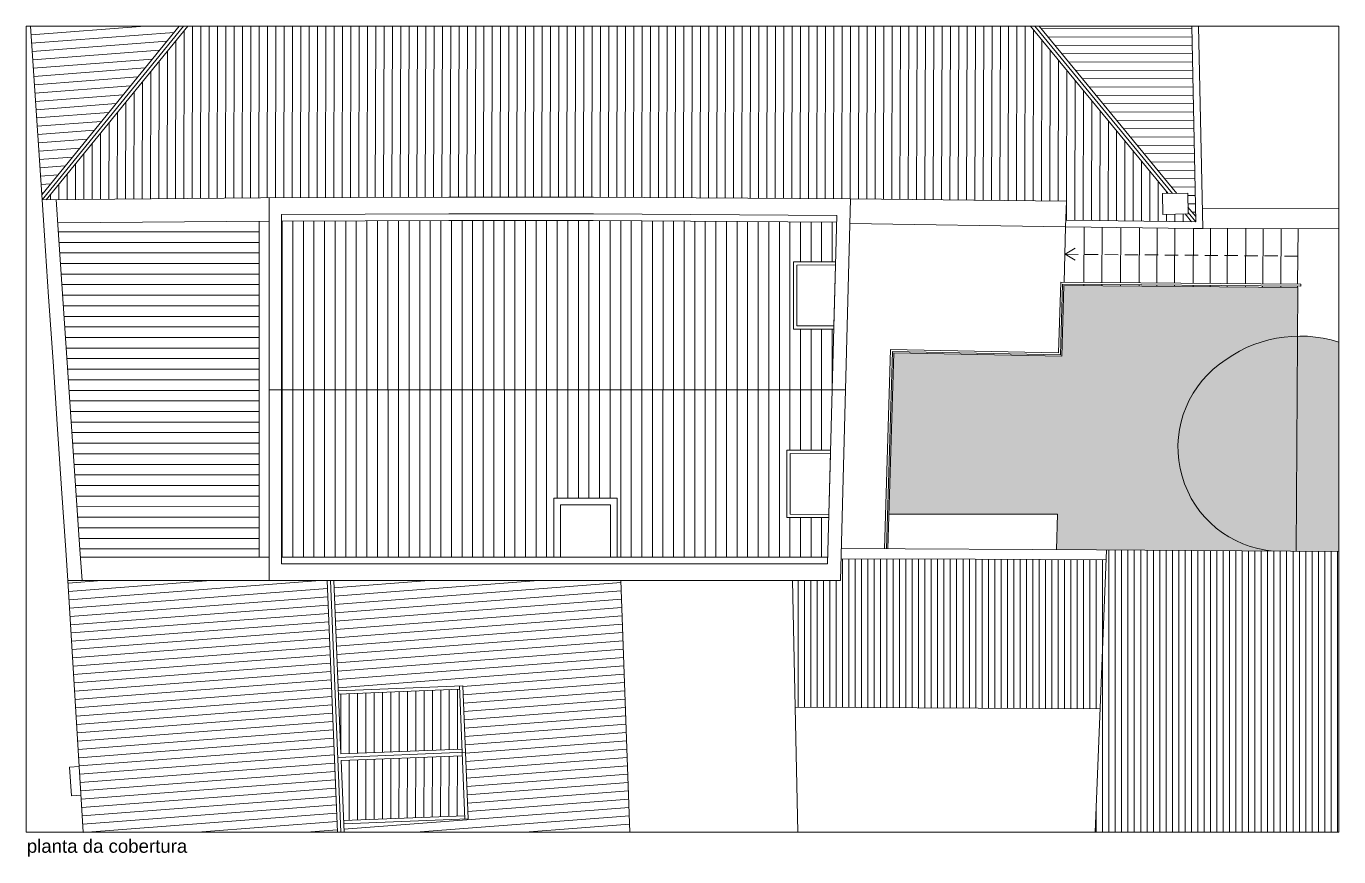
# Model space of a CAD drawing. Header units: millimetres. Extents: x 179.4 to 199.1, y -538.3 to -478.3.
# Drawn here: x 179.41 to 199.11, y -538.29 to -525.82 of the extents above; entities that cross this region are included whole.
import ezdxf

# ---------------------------------------------------------------- set-up
doc = ezdxf.new("R2010")
doc.units = ezdxf.units.MM
doc.linetypes.add('DASHED', pattern=[0.75, 0.5, -0.25])
doc.layers.add('00_ARQ', color=251, linetype='Continuous', lineweight=5)
doc.styles.add('dinesc', font='arial.ttf', dxfattribs={"height": 0.18})

msp = doc.modelspace()

# ---------------------------------------------------------------- hatches: boundary and pattern name
at = {"layer": '00_ARQ'}
h = msp.add_hatch(dxfattribs=at)
h.set_pattern_fill('ANSI31', color=256, scale=0.05, angle=135.002, style=0)
h.set_pattern_definition([(180.002, (179.8813, -528.74505), (5.5e-06, -0.15875), [])])
h.paths.add_polyline_path([(182.905, -533.791), (182.904, -528.745), (179.881, -528.771), (179.893, -528.948), (180.216, -533.674), (180.224, -533.791)])
at = {"layer": '00_ARQ', "ltscale": 0.03}
h = msp.add_hatch(dxfattribs=at)
h.set_pattern_fill('CROSS', color=256, scale=0.0075, style=0)
h.set_pattern_definition([(360, (639.92143, -475.643994), (0.047625, 0.047625), [0.0238125, -0.0714375]), (90, (639.933334, -475.6559), (-0.047625, 0.047625), [0.0238125, -0.0714375])])
h.paths.add_polyline_path([(198.08, -533.693, -0.677702), (197.321, -530.892, -0.164026), (198.488, -530.471), (198.493, -529.738), (194.986, -529.706), (194.956, -530.766), (192.432, -530.718), (192.358, -533.142), (194.886, -533.142), (194.871, -533.672), (195.469, -533.676)])
h = msp.add_hatch(dxfattribs=at)
h.set_pattern_fill('GRASS', color=256, scale=0.002, style=0)
h.set_pattern_definition([(90, (0, 0), (-0.035921, 0.035921), [0.009525, -0.062317]), (45, (0, 0), (-0.0359210245, 0.0359210245), [0.009525, -0.041275]), (135, (0, 0), (-0.0359210245, -0.0359210245), [0.009525, -0.041275])])
h.paths.add_polyline_path([(199.109, -530.559, 0.081236), (198.488, -530.471), (198.468, -533.698), (199.109, -533.702)])
h.paths.add_polyline_path([(198.488, -530.471, 0.164026), (197.321, -530.892, 0.684588), (198.11, -533.696), (198.468, -533.698)])
at = {"layer": '00_ARQ'}
h = msp.add_hatch(dxfattribs=at)
h.set_pattern_fill('ANSI31', color=256, scale=0.05, angle=45, style=0)
h.set_pattern_definition([(90, (191.50656, -534.1409), (-0.15875, 1e-16), [])])
h.paths.add_polyline_path([(187.427, -533.815), (187.427, -533.003), (188.177, -533.003), (188.177, -533.815)])
h.paths.add_polyline_path([(187.427, -533.815), (187.427, -533.003), (188.177, -533.003), (188.177, -533.815)])
h.paths.add_polyline_path([(190.877, -533.146), (190.877, -532.233), (191.351, -532.234), (191.327, -533.146)])
h.paths.add_polyline_path([(190.827, -532.183), (191.403, -532.184), (191.376, -533.196), (190.827, -533.196)])
h.paths.add_polyline_path([(190.877, -533.146), (190.877, -532.233), (191.351, -532.234), (191.327, -533.146)])
h.paths.add_polyline_path([(183.243, -533.791), (191.441, -533.791), (191.507, -531.275), (183.243, -531.276)])
h.paths.add_polyline_path([(187.327, -533.791), (188.277, -533.791), (188.277, -532.903), (187.327, -532.903)])
at = {"layer": '00_ARQ', "ltscale": 0.03}
h = msp.add_hatch(dxfattribs=at)
h.set_pattern_fill('ANSI31', color=256, scale=0.03, angle=45, style=0)
h.set_pattern_definition([(90, (843.83671, -323.09501), (-0.09525, 4e-17), [])])
h.paths.add_polyline_path([(191.64, -533.812), (191.631, -534.141), (190.912, -534.141), (190.951, -536.04), (195.527, -536.067), (195.615, -533.829), (193.65, -533.817)])
at = {"layer": '00_ARQ'}
h = msp.add_hatch(dxfattribs=at)
h.set_pattern_fill('ANSI31', color=256, angle=315.8623, style=0)
h.set_pattern_definition([(89.8765, (179.64771, -529.06953), (-0.1249997, 0.0002695), [])])
h.paths.add_polyline_path([(185.95, -536.672), (185.914, -535.772), (184.097, -535.844), (184.133, -536.744)])
h.paths.add_polyline_path([(185.99, -537.671), (185.954, -536.771), (184.137, -536.844), (184.173, -537.744)])

# ---------------------------------------------------------------- linework, layer by layer
for p, q in [((179.473, -525.823), (179.55, -525.817)), ((179.473, -525.817), (179.646, -528.423)), ((179.481, -525.948), (181.189, -525.817)), ((179.49, -526.073), (181.629, -525.909)), ((181.704, -525.817), (179.641, -528.349)), ((181.768, -525.817), (179.646, -528.423)), ((181.833, -525.817), (179.71, -528.422)), ((181.774, -528.405), (181.78, -525.883)), ((181.899, -528.404), (181.905, -525.817)), ((182.024, -528.402), (182.03, -525.817)), ((182.149, -528.401), (182.155, -525.817)), ((182.274, -528.4), (182.28, -525.817)), ((182.399, -528.399), (182.405, -525.817)), ((182.524, -528.398), (182.53, -525.817)), ((182.649, -528.397), (182.655, -525.817)), ((182.774, -528.396), (182.78, -525.817)), ((182.899, -528.395), (182.905, -525.817)), ((183.024, -528.394), (183.03, -525.817)), ((183.149, -528.394), (183.155, -525.817)), ((183.274, -528.393), (183.28, -525.817)), ((183.399, -528.393), (183.405, -525.817)), ((183.524, -528.392), (183.53, -525.817)), ((183.649, -528.392), (183.655, -525.817)), ((183.774, -528.391), (183.78, -525.817)), ((183.899, -528.391), (183.905, -525.817)), ((184.024, -528.39), (184.03, -525.817)), ((184.149, -528.39), (184.155, -525.817)), ((184.274, -528.389), (184.28, -525.817)), ((184.399, -528.388), (184.405, -525.817)), ((184.524, -528.388), (184.53, -525.817)), ((184.649, -528.387), (184.655, -525.817)), ((184.774, -528.387), (184.78, -525.817)), ((184.899, -528.386), (184.905, -525.817)), ((185.024, -528.386), (185.03, -525.817)), ((185.149, -528.385), (185.155, -525.817)), ((185.274, -528.385), (185.28, -525.817)), ((185.399, -528.384), (185.405, -525.817)), ((185.524, -528.384), (185.53, -525.817)), ((185.649, -528.383), (185.655, -525.817)), ((185.774, -528.383), (185.78, -525.817)), ((185.899, -528.383), (185.905, -525.817)), ((186.024, -528.383), (186.03, -525.817)), ((186.149, -528.383), (186.155, -525.817)), ((186.274, -528.383), (186.28, -525.817)), ((186.399, -528.383), (186.405, -525.817)), ((186.524, -528.383), (186.53, -525.817)), ((186.649, -528.383), (186.655, -525.817)), ((186.774, -528.383), (186.78, -525.817)), ((186.899, -528.383), (186.905, -525.817)), ((187.024, -528.383), (187.03, -525.817)), ((187.149, -528.383), (187.155, -525.817)), ((187.274, -528.383), (187.28, -525.817)), ((187.399, -528.383), (187.405, -525.817)), ((187.524, -528.383), (187.53, -525.817)), ((187.649, -528.383), (187.655, -525.817)), ((187.774, -528.383), (187.78, -525.817)), ((187.899, -528.383), (187.905, -525.817)), ((188.024, -528.384), (188.03, -525.817)), ((188.149, -528.385), (188.155, -525.817)), ((188.274, -528.386), (188.28, -525.817)), ((188.399, -528.386), (188.405, -525.817)), ((188.524, -528.387), (188.53, -525.817)), ((188.649, -528.388), (188.655, -525.817)), ((188.774, -528.389), (188.78, -525.817)), ((188.899, -528.39), (188.905, -525.817)), ((189.024, -528.391), (189.03, -525.817)), ((189.149, -528.392), (189.155, -525.817)), ((189.274, -528.393), (189.28, -525.817)), ((189.399, -528.394), (189.405, -525.817)), ((189.524, -528.394), (189.53, -525.817)), ((189.649, -528.395), (189.655, -525.817)), ((189.774, -528.396), (189.78, -525.817)), ((189.899, -528.397), (189.905, -525.817)), ((190.024, -528.398), (190.03, -525.817)), ((190.149, -528.399), (190.155, -525.817)), ((190.274, -528.4), (190.28, -525.817)), ((190.399, -528.401), (190.405, -525.817)), ((190.524, -528.402), (190.53, -525.817)), ((190.649, -528.402), (190.655, -525.817)), ((190.774, -528.403), (190.78, -525.817)), ((190.899, -528.404), (190.905, -525.817)), ((191.024, -528.405), (191.03, -525.817)), ((191.149, -528.406), (191.155, -525.817)), ((191.274, -528.407), (191.28, -525.817)), ((191.399, -528.408), (191.405, -525.817)), ((191.524, -528.409), (191.53, -525.817)), ((191.649, -528.41), (191.655, -525.817)), ((191.774, -528.41), (191.78, -525.817)), ((191.899, -528.412), (191.905, -525.817)), ((192.024, -528.413), (192.03, -525.817)), ((192.149, -528.414), (192.155, -525.817)), ((192.274, -528.416), (192.28, -525.817)), ((192.399, -528.417), (192.405, -525.817)), ((192.524, -528.418), (192.53, -525.817)), ((192.649, -528.42), (192.655, -525.817)), ((192.774, -528.421), (192.78, -525.817)), ((192.899, -528.422), (192.905, -525.817)), ((193.024, -528.424), (193.03, -525.817)), ((193.149, -528.425), (193.155, -525.817)), ((193.274, -528.426), (193.28, -525.817)), ((193.399, -528.428), (193.405, -525.817)), ((193.524, -528.429), (193.53, -525.817)), ((193.649, -528.43), (193.655, -525.817)), ((193.774, -528.432), (193.78, -525.817)), ((193.899, -528.433), (193.905, -525.817)), ((194.024, -528.434), (194.03, -525.817)), ((194.149, -528.435), (194.155, -525.817)), ((194.274, -528.437), (194.28, -525.817)), ((194.399, -528.438), (194.405, -525.817)), ((194.482, -525.817), (196.55, -528.329)), ((194.524, -528.439), (194.53, -525.875)), ((194.547, -525.817), (196.613, -528.328)), ((194.612, -525.817), (196.677, -528.327)), ((194.64, -525.852), (196.903, -525.857)), ((194.743, -525.977), (196.906, -525.982)), ((196.903, -525.817), (196.965, -528.755)), ((197.003, -525.817), (197.067, -528.852)), ((179.498, -526.198), (181.52, -526.043)), ((179.506, -526.322), (181.411, -526.177)), ((181.649, -528.406), (181.654, -526.036)), ((194.649, -528.441), (194.654, -526.026)), ((194.774, -528.442), (194.779, -526.178)), ((194.846, -526.102), (196.909, -526.107)), ((179.514, -526.447), (181.302, -526.31)), ((181.399, -528.408), (181.404, -526.344)), ((181.524, -528.407), (181.529, -526.19)), ((194.899, -528.443), (194.904, -526.329)), ((194.949, -526.228), (196.911, -526.232)), ((195.052, -526.353), (196.914, -526.357)), ((179.523, -526.572), (181.193, -526.444)), ((179.531, -526.697), (181.084, -526.578)), ((181.274, -528.409), (181.278, -526.498)), ((195.024, -528.445), (195.028, -526.481)), ((195.155, -526.478), (196.917, -526.482)), ((179.539, -526.821), (180.975, -526.711)), ((181.149, -528.41), (181.153, -526.652)), ((195.148, -528.731), (195.153, -526.632)), ((195.259, -526.603), (196.919, -526.607)), ((195.362, -526.728), (196.922, -526.732)), ((179.548, -526.946), (180.866, -526.845)), ((180.899, -528.412), (180.902, -526.959)), ((181.024, -528.411), (181.028, -526.806)), ((195.273, -528.732), (195.278, -526.784)), ((195.398, -528.734), (195.402, -526.935)), ((195.465, -526.854), (196.925, -526.857)), ((179.556, -527.071), (180.757, -526.979)), ((179.564, -527.195), (180.649, -527.112)), ((180.774, -528.413), (180.777, -527.113)), ((195.523, -528.736), (195.527, -527.087)), ((195.568, -526.979), (196.927, -526.982)), ((195.671, -527.104), (196.93, -527.107)), ((179.572, -527.32), (180.54, -527.246)), ((180.649, -528.414), (180.652, -527.267)), ((195.648, -528.737), (195.652, -527.238)), ((195.774, -527.229), (196.933, -527.232)), ((195.877, -527.355), (196.935, -527.357)), ((179.581, -527.445), (180.431, -527.38)), ((179.589, -527.57), (180.322, -527.514)), ((180.524, -528.415), (180.526, -527.421)), ((195.773, -528.739), (195.776, -527.39)), ((195.898, -528.741), (195.901, -527.541)), ((195.98, -527.48), (196.938, -527.482)), ((179.597, -527.694), (180.213, -527.647)), ((180.274, -528.417), (180.276, -527.728)), ((180.399, -528.416), (180.401, -527.575)), ((196.023, -528.743), (196.026, -527.693)), ((196.083, -527.605), (196.941, -527.607)), ((196.186, -527.73), (196.943, -527.732)), ((179.605, -527.819), (180.104, -527.781)), ((179.614, -527.944), (179.995, -527.915)), ((180.149, -528.418), (180.15, -527.882)), ((196.148, -528.744), (196.15, -527.844)), ((196.289, -527.855), (196.946, -527.857)), ((179.622, -528.069), (179.886, -528.048)), ((180.024, -528.419), (180.025, -528.036)), ((196.273, -528.746), (196.275, -527.996)), ((196.392, -527.981), (196.949, -527.982)), ((196.398, -528.748), (196.4, -528.147)), ((196.495, -528.106), (196.951, -528.107)), ((179.63, -528.193), (179.777, -528.182)), ((179.639, -528.318), (179.668, -528.316)), ((179.774, -528.421), (179.774, -528.344)), ((179.899, -528.42), (179.9, -528.19)), ((196.842, -528.323), (196.464, -528.331)), ((196.464, -528.331), (196.471, -528.643)), ((196.524, -528.33), (196.524, -528.299)), ((196.598, -528.231), (196.954, -528.232)), ((196.842, -528.323), (196.849, -528.635)), ((182.923, -528.395), (179.646, -528.423)), ((179.646, -528.423), (179.682, -528.958)), ((179.857, -528.421), (179.893, -528.948)), ((182.923, -528.395), (185.753, -528.383)), ((183.055, -534.141), (183.054, -528.394)), ((186.797, -528.383), (185.753, -528.383)), ((187.922, -528.383), (186.797, -528.383)), ((191.782, -528.41), (187.922, -528.383)), ((191.631, -534.141), (191.782, -528.41)), ((191.782, -528.41), (195.025, -528.445)), ((195.025, -528.445), (195.01, -528.829)), ((195.023, -528.729), (195.024, -528.489)), ((196.843, -528.357), (196.957, -528.357)), ((196.845, -528.482), (196.959, -528.482)), ((196.846, -528.533), (196.963, -528.675)), ((183.054, -528.744), (179.881, -528.771)), ((182.904, -528.745), (182.905, -533.791)), ((183.243, -528.643), (185.753, -528.633)), ((183.243, -533.891), (183.243, -528.643)), ((183.243, -528.743), (185.754, -528.733)), ((183.252, -531.276), (183.252, -528.743)), ((183.41, -531.276), (183.41, -528.743)), ((183.569, -531.276), (183.569, -528.742)), ((183.728, -531.276), (183.728, -528.741)), ((183.887, -531.276), (183.887, -528.741)), ((184.045, -531.276), (184.045, -528.74)), ((184.204, -531.276), (184.204, -528.739)), ((184.363, -531.276), (184.363, -528.739)), ((184.522, -531.276), (184.522, -528.738)), ((184.68, -531.276), (184.68, -528.737)), ((184.839, -531.276), (184.839, -528.737)), ((184.998, -531.276), (184.998, -528.736)), ((185.157, -531.276), (185.157, -528.735)), ((185.315, -531.276), (185.315, -528.734)), ((185.474, -531.276), (185.474, -528.734)), ((185.633, -531.276), (185.633, -528.733)), ((187.921, -528.633), (185.754, -528.633)), ((187.921, -528.733), (185.754, -528.733)), ((185.792, -531.276), (185.792, -528.733)), ((185.95, -531.276), (185.95, -528.733)), ((186.109, -531.276), (186.109, -528.733)), ((186.268, -531.276), (186.268, -528.733)), ((186.427, -531.276), (186.427, -528.733)), ((186.585, -531.276), (186.585, -528.733)), ((186.744, -531.276), (186.744, -528.733)), ((186.903, -531.276), (186.903, -528.733)), ((187.062, -531.276), (187.062, -528.733)), ((187.22, -531.276), (187.22, -528.733)), ((187.379, -531.276), (187.379, -528.733)), ((187.538, -531.276), (187.538, -528.733)), ((187.697, -531.276), (187.697, -528.733)), ((187.855, -531.276), (187.855, -528.733)), ((191.573, -528.759), (187.921, -528.733)), ((191.575, -528.659), (187.922, -528.633)), ((188.014, -531.276), (188.014, -528.734)), ((188.173, -531.276), (188.173, -528.735)), ((188.332, -531.276), (188.332, -528.736)), ((188.49, -531.276), (188.49, -528.737)), ((188.649, -531.276), (188.649, -528.738)), ((188.808, -531.276), (188.808, -528.739)), ((188.967, -531.276), (188.967, -528.74)), ((189.125, -531.276), (189.125, -528.742)), ((189.284, -531.276), (189.284, -528.743)), ((189.443, -531.276), (189.443, -528.744)), ((189.602, -531.276), (189.602, -528.745)), ((189.76, -531.276), (189.76, -528.746)), ((189.919, -531.276), (189.919, -528.747)), ((191.438, -533.891), (191.575, -528.659)), ((195.016, -528.729), (196.965, -528.755)), ((196.849, -528.635), (196.471, -528.643)), ((196.523, -528.749), (196.524, -528.642)), ((196.648, -528.751), (196.649, -528.639)), ((196.773, -528.753), (196.774, -528.636)), ((196.802, -528.636), (196.9, -528.754)), ((196.848, -528.613), (196.965, -528.755)), ((196.907, -528.607), (196.962, -528.607)), ((197.061, -528.554), (199.109, -528.559)), ((190.078, -531.276), (190.078, -528.748)), ((190.237, -531.276), (190.237, -528.749)), ((190.395, -531.276), (190.395, -528.751)), ((190.554, -531.276), (190.554, -528.752)), ((190.713, -531.276), (190.713, -528.753)), ((190.872, -531.275), (190.872, -528.754)), ((191.03, -529.355), (191.03, -528.755)), ((191.189, -529.355), (191.189, -528.756)), ((191.348, -529.355), (191.348, -528.757)), ((191.507, -529.355), (191.507, -528.759)), ((191.772, -528.78), (195.01, -528.829)), ((195.01, -528.827), (194.986, -529.66)), ((195.01, -528.829), (196.933, -528.855)), ((195.283, -529.664), (195.29, -528.833)), ((195.551, -529.666), (195.558, -528.836)), ((195.833, -529.669), (195.84, -528.84)), ((196.112, -529.671), (196.119, -528.844)), ((196.378, -529.673), (196.385, -528.847)), ((196.644, -529.675), (196.65, -528.851)), ((196.898, -528.754), (196.898, -528.753)), ((196.922, -529.678), (196.929, -528.855)), ((196.933, -528.855), (197.067, -528.852)), ((197.067, -528.854), (199.109, -528.859)), ((197.177, -529.68), (197.184, -528.849)), ((197.436, -529.682), (197.442, -528.85)), ((197.708, -529.684), (197.715, -528.851)), ((197.968, -529.686), (197.974, -528.852)), ((198.238, -529.688), (198.245, -528.853)), ((198.492, -529.69), (198.499, -528.854)), ((179.745, -529.882), (179.682, -528.958)), ((180.216, -533.674), (179.893, -528.948)), ((194.936, -529.661), (194.905, -530.719)), ((194.965, -529.692), (194.934, -530.749)), ((198.542, -529.691), (194.936, -529.661)), ((194.984, -529.712), (194.954, -530.77)), ((198.542, -529.721), (194.965, -529.692)), ((198.492, -529.74), (194.984, -529.712)), ((195.282, -529.713), (195.282, -529.693)), ((195.283, -529.714), (195.283, -529.694)), ((195.551, -529.716), (195.551, -529.696)), ((195.833, -529.719), (195.833, -529.699)), ((196.112, -529.721), (196.112, -529.701)), ((196.377, -529.723), (196.378, -529.703)), ((196.643, -529.725), (196.643, -529.705)), ((196.922, -529.728), (196.922, -529.708)), ((197.177, -529.73), (197.177, -529.71)), ((197.435, -529.732), (197.435, -529.712)), ((197.707, -529.734), (197.708, -529.714)), ((197.967, -529.736), (197.967, -529.716)), ((198.238, -529.738), (198.238, -529.718)), ((198.492, -529.74), (198.492, -529.72)), ((198.542, -529.721), (198.542, -529.691)), ((179.745, -529.882), (179.811, -530.849)), ((198.493, -529.738), (198.468, -533.696)), ((191.03, -531.275), (191.03, -530.368)), ((191.189, -531.275), (191.189, -530.368)), ((191.348, -531.275), (191.348, -530.367)), ((191.507, -531.275), (191.507, -530.367)), ((192.29, -533.662), (192.382, -530.671)), ((192.32, -533.662), (192.411, -530.702)), ((194.905, -530.719), (192.382, -530.671)), ((194.934, -530.749), (192.411, -530.702)), ((179.875, -531.791), (179.811, -530.849)), ((192.34, -533.663), (192.43, -530.722)), ((194.954, -530.77), (192.43, -530.722)), ((183.055, -531.276), (191.707, -531.275)), ((179.875, -531.791), (179.941, -532.759)), ((179.941, -532.759), (180.004, -533.684)), ((192.358, -533.142), (194.886, -533.142)), ((194.886, -533.142), (194.871, -533.672)), ((191.644, -533.658), (195.471, -533.681)), ((180.004, -533.684), (180.036, -534.141)), ((180.216, -533.674), (180.248, -534.141)), ((180.224, -533.791), (183.055, -533.791)), ((183.243, -533.791), (191.441, -533.791)), ((193.65, -533.817), (191.64, -533.812)), ((193.651, -533.817), (195.615, -533.829)), ((195.621, -533.682), (195.455, -537.917)), ((195.471, -533.681), (199.109, -533.702)), ((183.243, -533.891), (191.438, -533.891)), ((180.036, -534.141), (186.831, -534.141)), ((180.036, -534.141), (180.265, -537.917)), ((180.038, -534.18), (180.544, -534.141)), ((180.046, -534.304), (182.182, -534.141)), ((180.053, -534.429), (183.82, -534.141)), ((180.061, -534.554), (183.933, -534.258)), ((184.08, -537.917), (183.928, -534.141)), ((184.13, -537.917), (183.978, -534.141)), ((184.133, -536.744), (184.028, -534.141)), ((184.033, -534.25), (185.458, -534.141)), ((184.038, -534.375), (187.096, -534.141)), ((184.043, -534.5), (188.337, -534.171)), ((186.831, -534.141), (191.631, -534.141)), ((188.336, -534.141), (188.471, -537.917)), ((190.912, -534.141), (190.951, -536.04)), ((180.068, -534.679), (183.938, -534.383)), ((184.048, -534.625), (188.341, -534.296)), ((184.053, -534.75), (188.346, -534.421)), ((180.076, -534.804), (183.943, -534.508)), ((180.084, -534.928), (183.948, -534.633)), ((184.058, -534.875), (188.35, -534.546)), ((180.091, -535.053), (183.953, -534.758)), ((184.063, -535), (188.355, -534.671)), ((184.068, -535.125), (188.359, -534.796)), ((180.099, -535.178), (183.958, -534.883)), ((180.106, -535.303), (183.963, -535.008)), ((184.073, -535.25), (188.364, -534.921)), ((184.078, -535.375), (188.368, -535.047)), ((180.114, -535.427), (183.968, -535.133)), ((184.083, -535.5), (188.372, -535.172)), ((180.121, -535.552), (183.973, -535.258)), ((180.129, -535.677), (183.978, -535.382)), ((184.088, -535.625), (188.377, -535.297)), ((184.093, -535.75), (188.381, -535.422)), ((180.137, -535.802), (183.983, -535.507)), ((180.144, -535.927), (183.988, -535.632)), ((185.962, -535.732), (188.386, -535.547)), ((180.152, -536.051), (183.993, -535.757)), ((184.095, -535.795), (185.962, -535.72)), ((184.097, -535.844), (185.914, -535.772)), ((185.992, -537.721), (185.912, -535.722)), ((186.042, -537.719), (185.962, -535.72)), ((185.967, -535.857), (188.39, -535.672)), ((185.972, -535.982), (188.395, -535.797)), ((180.159, -536.176), (183.998, -535.882)), ((180.167, -536.301), (184.003, -536.007)), ((185.977, -536.107), (188.399, -535.922)), ((180.174, -536.426), (184.008, -536.132)), ((185.982, -536.232), (188.404, -536.047)), ((185.987, -536.357), (188.408, -536.172)), ((190.951, -536.04), (195.527, -536.067)), ((190.951, -536.04), (190.99, -537.917)), ((180.182, -536.551), (184.013, -536.257)), ((180.189, -536.675), (184.018, -536.382)), ((185.992, -536.482), (188.413, -536.297)), ((185.997, -536.607), (188.417, -536.422)), ((180.197, -536.8), (184.023, -536.507)), ((186.002, -536.732), (188.422, -536.547)), ((180.205, -536.925), (184.028, -536.632)), ((180.212, -537.05), (184.033, -536.757)), ((184.085, -536.796), (186.002, -536.719)), ((184.133, -536.744), (185.95, -536.672)), ((184.137, -536.844), (185.954, -536.771)), ((186.007, -536.857), (188.426, -536.672)), ((186.012, -536.982), (188.431, -536.797)), ((180.058, -536.942), (180.205, -536.934)), ((180.058, -536.942), (180.091, -537.371)), ((180.22, -537.175), (184.038, -536.882)), ((180.227, -537.299), (184.043, -537.007)), ((184.18, -537.917), (184.137, -536.844)), ((186.017, -537.107), (188.435, -536.922)), ((180.235, -537.424), (184.048, -537.132)), ((186.022, -537.232), (188.439, -537.047)), ((186.027, -537.357), (188.444, -537.172)), ((180.091, -537.371), (180.231, -537.362)), ((180.242, -537.549), (184.053, -537.257)), ((180.25, -537.674), (184.058, -537.382)), ((186.032, -537.482), (188.448, -537.297)), ((180.258, -537.798), (184.063, -537.507)), ((184.178, -537.874), (188.457, -537.547)), ((186.037, -537.607), (188.453, -537.422)), ((180.265, -537.923), (184.068, -537.632)), ((181.978, -537.917), (184.073, -537.757)), ((184.173, -537.744), (185.99, -537.671)), ((184.175, -537.794), (186.042, -537.719)), ((185.255, -537.917), (188.462, -537.672)), ((186.893, -537.917), (188.466, -537.797)), ((183.617, -537.917), (184.078, -537.882))]:
    msp.add_line(p, q, dxfattribs=at)
at = {"layer": '00_ARQ', "linetype": 'DASHED', "ltscale": 0.4}
for p, q in [((195.003, -529.241), (195.155, -529.149)), ((198.497, -529.269), (195.003, -529.241)), ((195.003, -529.241), (195.154, -529.328))]:
    msp.add_line(p, q, dxfattribs=at)
at = {"layer": '00_ARQ', "ltscale": 0.03}
for p, q in [((195.66, -537.917), (195.66, -533.683)), ((195.756, -537.917), (195.756, -533.683)), ((195.851, -537.917), (195.851, -533.684)), ((195.946, -537.917), (195.946, -533.684)), ((196.041, -537.917), (196.041, -533.685)), ((196.137, -537.917), (196.137, -533.685)), ((196.232, -537.917), (196.232, -533.686)), ((196.327, -537.917), (196.327, -533.686)), ((196.422, -537.917), (196.422, -533.687)), ((196.518, -537.917), (196.518, -533.687)), ((196.613, -537.917), (196.613, -533.688)), ((196.708, -537.917), (196.708, -533.688)), ((196.803, -537.917), (196.803, -533.689)), ((196.899, -537.917), (196.899, -533.689)), ((196.994, -537.917), (196.994, -533.69)), ((197.089, -537.917), (197.089, -533.691)), ((197.184, -537.917), (197.184, -533.691)), ((197.28, -537.917), (197.28, -533.692)), ((197.375, -537.917), (197.375, -533.692)), ((197.47, -537.917), (197.47, -533.693)), ((197.565, -537.917), (197.565, -533.693)), ((197.661, -537.917), (197.661, -533.694)), ((197.756, -537.917), (197.756, -533.694)), ((197.851, -537.917), (197.851, -533.695)), ((197.946, -537.917), (197.946, -533.695)), ((198.042, -537.917), (198.042, -533.696)), ((198.137, -537.917), (198.137, -533.696)), ((198.232, -537.917), (198.232, -533.697)), ((198.327, -537.917), (198.327, -533.697)), ((198.423, -537.917), (198.423, -533.698)), ((198.518, -537.917), (198.518, -533.699)), ((198.613, -537.917), (198.613, -533.699)), ((198.708, -537.917), (198.708, -533.7)), ((198.804, -537.917), (198.804, -533.7)), ((198.899, -537.917), (198.899, -533.701)), ((198.994, -537.917), (198.994, -533.701)), ((199.089, -537.917), (199.089, -533.702)), ((195.565, -537.917), (195.565, -535.1)), ((195.47, -537.917), (195.47, -537.53))]:
    msp.add_line(p, q, dxfattribs=at)
at = {"layer": '00_ARQ'}
for points in [[(179.409, -525.817), (199.109, -525.817), (199.109, -537.917), (179.409, -537.917)], [(190.977, -530.318), (191.532, -530.314), (191.556, -529.402), (190.977, -529.405)], [(190.877, -532.233), (191.481, -532.237), (191.457, -533.149), (190.877, -533.146)], [(187.427, -533.003), (188.177, -533.003), (188.177, -533.791), (187.427, -533.791)]]:
    msp.add_lwpolyline(points, close=True, dxfattribs=at)
for points in [[(191.557, -529.355), (190.927, -529.355), (190.927, -530.368), (191.53, -530.367)], [(191.456, -533.196), (190.827, -533.196), (190.827, -532.183), (191.483, -532.184)], [(187.327, -533.791), (187.327, -532.903), (188.277, -532.903), (188.277, -533.791)]]:
    msp.add_lwpolyline(points, dxfattribs=at)
for centre, radius, start, end in [((198.529, -532.413), 1.943, 72.6127, 128.45), ((198.529, -532.413), 1.943, 72.6127, 128.45), ((198.259, -532.141), 1.563, 126.9235, 265.3661), ((198.259, -532.141), 1.563, 126.9235, 265.3661)]:
    msp.add_arc(centre, radius, start, end, dxfattribs=at)

# ---------------------------------------------------------------- texts
at = {"layer": '00_ARQ', "insert": (179.418, -538.028), "char_height": 0.2, "width": 4.455, "attachment_point": 1, "style": 'dinesc'}
msp.add_mtext('planta da cobertura', dxfattribs=at)

doc.saveas('drawing.dxf')
